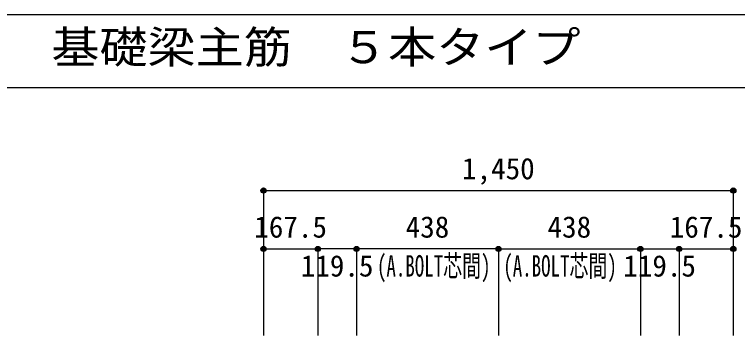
# Model space of a CAD drawing. Units: millimetres at full size, sheet at 1:30. Extents: x -5973 to 5954, y -4195 to 4201.
# Drawn here: x -942 to 1290, y 3211 to 4201 of the extents above; entities that cross this region are included whole.
import ezdxf
from ezdxf.enums import TextEntityAlignment as Align

# ---------------------------------------------------------------- set-up
doc = ezdxf.new("R2010")
doc.units = ezdxf.units.MM
doc.header["$LTSCALE"] = 30
doc.header["$PDMODE"] = 32
doc.header["$PDSIZE"] = 15
for name, color, linetype in [('0-7_文字', 4, 'Continuous'), ('0-D_寸法', 4, 'Continuous'), ('6-7_文字', 7, 'Continuous'), ('F-0_枠', 6, 'Continuous')]:
    doc.layers.add(name, color=color, linetype=linetype)
doc.styles.add('ＭＳ ゴシック', font='')
doc.styles.get('ＭＳ ゴシック').set_extended_font_data('MS Gothic')

msp = doc.modelspace()

# ---------------------------------------------------------------- linework, layer by layer
at = {"layer": '0-D_寸法'}
for p, q in [((-172.56, 3658.07), (-172.56, 3478.07)), ((-172.56, 3658.07), (-172.56, 3478.07)), ((-172.56, 3658.07), (1277.44, 3658.07)), ((-172.56, 3658.07), (1277.44, 3658.07)), ((1277.44, 3658.07), (1277.44, 3211.03)), ((-172.56, 3478.07), (-172.56, 3211.03)), ((-172.56, 3478.07), (-5.06, 3478.07)), ((-5.06, 3478.07), (-5.06, 3211.03)), ((114.44, 3478.07), (-5.06, 3478.07)), ((114.44, 3478.07), (114.44, 3211.03)), ((552.44, 3478.07), (114.44, 3478.07)), ((552.44, 3478.07), (552.44, 3211.03)), ((552.44, 3478.07), (990.44, 3478.07)), ((990.44, 3478.07), (990.44, 3211.03)), ((990.44, 3478.07), (1109.94, 3478.07)), ((1109.94, 3478.07), (1109.94, 3211.03)), ((1109.94, 3478.07), (1277.44, 3478.07))]:
    msp.add_line(p, q, dxfattribs=at)
for centre, radius in [((-172.56, 3658.07), 8), ((-172.56, 3658.07), 7.2), ((-172.56, 3658.07), 6.4), ((-172.56, 3658.07), 5.6), ((-172.56, 3658.07), 4.8), ((-172.56, 3658.07), 4), ((-172.56, 3658.07), 3.2), ((1277.44, 3658.07), 8), ((1277.44, 3658.07), 7.2), ((1277.44, 3658.07), 6.4), ((1277.44, 3658.07), 5.6), ((1277.44, 3658.07), 4.8), ((1277.44, 3658.07), 4), ((1277.44, 3658.07), 3.2), ((-172.56, 3658.07), 2.4), ((-172.56, 3658.07), 1.6), ((-172.56, 3658.07), 0.8), ((1277.44, 3658.07), 2.4), ((1277.44, 3658.07), 1.6), ((1277.44, 3658.07), 0.8), ((-172.56, 3478.07), 8), ((-172.56, 3478.07), 7.2), ((-172.56, 3478.07), 6.4), ((-172.56, 3478.07), 5.6), ((-172.56, 3478.07), 4.8), ((-172.56, 3478.07), 4), ((-5.06, 3478.07), 8), ((-5.06, 3478.07), 7.2), ((-5.06, 3478.07), 6.4), ((-5.06, 3478.07), 5.6), ((-5.06, 3478.07), 4.8), ((-5.06, 3478.07), 4), ((114.44, 3478.07), 8), ((114.44, 3478.07), 7.2), ((114.44, 3478.07), 6.4), ((114.44, 3478.07), 5.6), ((114.44, 3478.07), 4.8), ((114.44, 3478.07), 4), ((552.44, 3478.07), 8), ((552.44, 3478.07), 7.2), ((552.44, 3478.07), 6.4), ((552.44, 3478.07), 5.6), ((552.44, 3478.07), 4.8), ((552.44, 3478.07), 4), ((990.44, 3478.07), 8), ((990.44, 3478.07), 7.2), ((990.44, 3478.07), 6.4), ((990.44, 3478.07), 5.6), ((990.44, 3478.07), 4.8), ((990.44, 3478.07), 4), ((1109.94, 3478.07), 8), ((1109.94, 3478.07), 7.2), ((1109.94, 3478.07), 6.4), ((1109.94, 3478.07), 5.6), ((1109.94, 3478.07), 4.8), ((1109.94, 3478.07), 4), ((1277.44, 3478.07), 8), ((1277.44, 3478.07), 7.2), ((1277.44, 3478.07), 6.4), ((1277.44, 3478.07), 5.6), ((1277.44, 3478.07), 4.8), ((1277.44, 3478.07), 4), ((-172.56, 3478.07), 3.2), ((-172.56, 3478.07), 2.4), ((-172.56, 3478.07), 1.6), ((-172.56, 3478.07), 0.8), ((-5.06, 3478.07), 3.2), ((-5.06, 3478.07), 2.4), ((-5.06, 3478.07), 1.6), ((-5.06, 3478.07), 0.8), ((114.44, 3478.07), 3.2), ((114.44, 3478.07), 2.4), ((114.44, 3478.07), 1.6), ((114.44, 3478.07), 0.8), ((552.44, 3478.07), 3.2), ((552.44, 3478.07), 2.4), ((552.44, 3478.07), 1.6), ((552.44, 3478.07), 0.8), ((990.44, 3478.07), 3.2), ((990.44, 3478.07), 2.4), ((990.44, 3478.07), 1.6), ((990.44, 3478.07), 0.8), ((1109.94, 3478.07), 3.2), ((1109.94, 3478.07), 2.4), ((1109.94, 3478.07), 1.6), ((1109.94, 3478.07), 0.8), ((1277.44, 3478.07), 3.2), ((1277.44, 3478.07), 2.4), ((1277.44, 3478.07), 1.6), ((1277.44, 3478.07), 0.8)]:
    msp.add_circle(centre, radius, dxfattribs=at)
at = {"layer": '0-D_寸法', "color": 7}
for p in [(-172.56, 3658.07), (-172.56, 3658.07), (1277.44, 3658.07), (-172.56, 3478.07), (-172.56, 3478.07), (-5.06, 3478.07), (114.44, 3478.07), (114.44, 3478.07), (552.44, 3478.07), (552.44, 3478.07), (990.44, 3478.07), (990.44, 3478.07), (1109.94, 3478.07), (1109.94, 3478.07), (1277.44, 3478.07), (1277.44, 3478.07)]:
    msp.add_point(p, dxfattribs=at)
at = {"layer": 'F-0_枠'}
msp.add_line((-5972.88, 4201.15), (5954.1, 4201.15), dxfattribs=at)
at = {"layer": 'F-0_枠', "color": 2}
msp.add_line((-5972.88, 3976.15), (3723.6, 3976.15), dxfattribs=at)

# ---------------------------------------------------------------- texts
at = {"layer": '0-7_文字', "style": 'ＭＳ ゴシック', "width": 0.65}
for p in [(177.44, 3373.07), (567.44, 3373.07)]:
    msp.add_text('(A.BOLT芯間)', height=65.98, dxfattribs=at).set_placement(p, align=Align.BOTTOM_LEFT)
at = {"layer": '0-D_寸法', "style": 'ＭＳ ゴシック'}
for s, p in [('1,450', (439.94, 3673.07)), ('167.5', (-201.31, 3493.07)), ('438', (265.94, 3493.07)), ('438', (703.94, 3493.07)), ('167.5', (1081.19, 3493.07)), ('119.5', (-57.81, 3373.07)), ('119.5', (937.69, 3373.07))]:
    msp.add_text(s, height=65.98, dxfattribs=at).set_placement(p, align=Align.BOTTOM_LEFT)
at = {"layer": '6-7_文字', "color": 2, "style": 'ＭＳ ゴシック', "width": 1.1}
msp.add_text('\u3000\u3000基礎梁主筋\u3000５本タイプ', height=98.97, dxfattribs=at).set_placement((-1124.64, 4021.15), align=Align.BOTTOM_LEFT)

doc.saveas('drawing.dxf')
